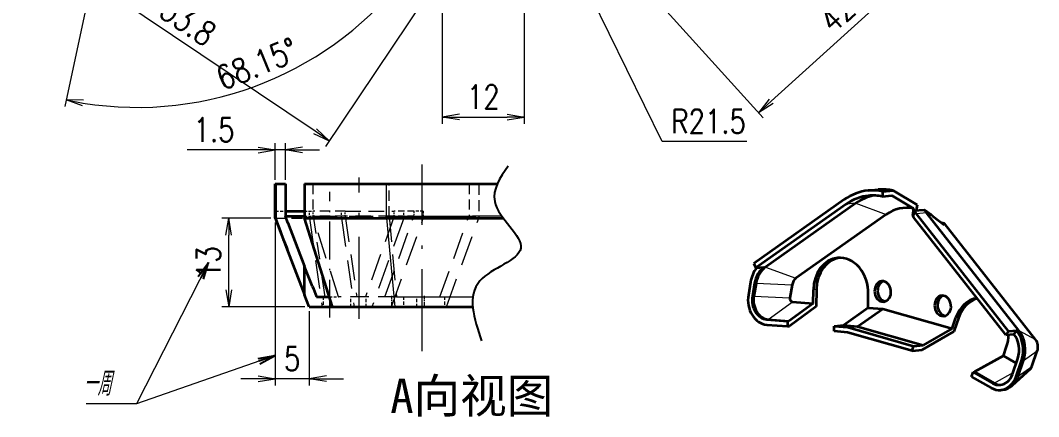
# Model space of a CAD drawing. Header units: millimetres. Extents: x 947 to 8414, y 980 to 1837.
# Drawn here: x 1329.8 to 1478.9, y 1659.2 to 1717.2 of the extents above; entities that cross this region are included whole.
import ezdxf

# ---------------------------------------------------------------- set-up
doc = ezdxf.new("R2010")
doc.units = ezdxf.units.MM
for name, pattern in [('AM_ISO02W050x2', [3.75, 3, -0.75]), ('AM_ISO08W050x2', [9, 6, -0.75, 1.5, -0.75]), ('DASHDOT', [18.5, 12, -3, 0.5, -3]), ('DASHED', [19.05, 12.7, -6.35])]:
    doc.linetypes.add(name, pattern=pattern)
doc.layers.add('DIM', color=3, linetype='Continuous')
for name, color, linetype, lineweight in [('中心线', 2, 'AM_ISO08W050x2', 18), ('粗实线', 7, 'Continuous', 35), ('虚线', 1, 'AM_ISO02W050x2', 18)]:
    doc.layers.add(name, color=color, linetype=linetype, lineweight=lineweight)
doc.styles.add('DIM', font='romans.shx', dxfattribs={"width": 0.8, "bigfont": 'bigfont.shx'})
doc.styles.add('宋体', font='')
doc.styles.get('宋体').set_extended_font_data('SimSun')
doc.dimstyles.new('XR 1-1', dxfattribs={"dimtxt": 3.5, "dimasz": 2.5, "dimexe": 1, "dimexo": 0.625, "dimgap": 1.2, "dimtad": 1, "dimtoh": 1, "dimdsep": 46, "dimtxsty": 'DIM', "dimblk": 'OPEN', "dimcen": 0, "dimclrd": 8, "dimclre": 8, "dimclrt": 2, "dimazin": 2, "dimtfac": 0.5, "dimtmove": 0, "dimatfit": 3, "dimldrblk": 'OPEN', "dimfxl": 0, "dimtolj": 2, "dimlwd": 18, "dimlwe": 18, "dimarcsym": 0})
doc.dimstyles.new('XR 1-1$0', dxfattribs={"dimtxt": 3.5, "dimasz": 2.5, "dimexe": 1, "dimexo": 0.625, "dimgap": 1.2, "dimtad": 1, "dimzin": 9, "dimdsep": 46, "dimtxsty": 'DIM', "dimblk": 'OPEN', "dimcen": 0, "dimclrd": 8, "dimclre": 8, "dimclrt": 2, "dimazin": 2, "dimtfac": 0.5, "dimtmove": 0, "dimatfit": 3, "dimldrblk": 'OPEN', "dimfxl": 0, "dimtolj": 2, "dimlwd": 18, "dimlwe": 18, "dimarcsym": 0})
doc.dimstyles.new('XR 1-1$4', dxfattribs={"dimtxt": 3.5, "dimasz": 2.5, "dimexe": 1, "dimexo": 0.625, "dimgap": 1.2, "dimtad": 1, "dimtoh": 1, "dimdsep": 46, "dimtxsty": 'DIM', "dimblk": 'OPEN', "dimcen": 0, "dimclrd": 8, "dimclre": 8, "dimclrt": 2, "dimazin": 2, "dimtfac": 0.5, "dimtofl": 0, "dimtmove": 0, "dimatfit": 3, "dimldrblk": 'OPEN', "dimfxl": 0, "dimtolj": 2, "dimlwd": 18, "dimlwe": 18, "dimarcsym": 0})

# ---------------------------------------------------------------- blocks, each defined once
blk = doc.blocks.new('_Open')
at = {"color": 0, "linetype": 'ByBlock', "lineweight": -2}
for p, q in [((-1, 0.167), (0, 0)), ((-1, -0.167), (0, 0)), ((0, 0), (-1, 0))]:
    blk.add_line(p, q, dxfattribs=at)
blk = doc.blocks.new('*D554')
at = {"layer": 'DIM', "color": 8, "lineweight": 18, "transparency": 16777216}
for p, q in [((1346.55, 1753.69), (1329.82, 1728.78)), ((1372.96, 1701), (1332.45, 1728.21)), ((1391.23, 1723.72), (1374.48, 1698.78))]:
    blk.add_line(p, q, dxfattribs=at)
at = {"layer": 'DIM', "color": 8, "lineweight": 18, "transparency": 16777216, "xscale": 2.5, "yscale": 2.5, "zscale": 2.5}
for p, rotation in [((1330.38, 1729.61), 146.1086181091993), ((1375.03, 1699.61), 326.1086181091993)]:
    blk.add_blockref('_Open', p, dxfattribs=dict(at, rotation=rotation))
at = {"layer": 'DIM', "color": 2, "transparency": 16777216, "insert": (1354.35, 1717.06), "char_height": 3.5, "attachment_point": 5, "rotation": 326.1086, "style": 'DIM'}
blk.add_mtext('\\A2;53.8', dxfattribs=at)
blk = doc.blocks.new('*D555')
at = {"layer": 'DIM', "color": 8, "lineweight": 18, "transparency": 16777216}
for p, q in [((1391.58, 1723.61), (1391.58, 1702.09)), ((1403.58, 1720.63), (1403.58, 1702.09)), ((1394.08, 1703.09), (1401.08, 1703.09))]:
    blk.add_line(p, q, dxfattribs=at)
at = {"layer": 'DIM', "color": 8, "lineweight": 18, "transparency": 16777216, "xscale": 2.5, "yscale": 2.5, "zscale": 2.5, "rotation": 180}
blk.add_blockref('_Open', (1391.58, 1703.09), dxfattribs=at)
at = {"layer": 'DIM', "color": 8, "lineweight": 18, "transparency": 16777216, "xscale": 2.5, "yscale": 2.5, "zscale": 2.5}
blk.add_blockref('_Open', (1403.58, 1703.09), dxfattribs=at)
at = {"layer": 'DIM', "color": 2, "transparency": 16777216, "insert": (1397.58, 1706.04), "char_height": 3.5, "attachment_point": 5, "style": 'DIM'}
blk.add_mtext('\\A2;12', dxfattribs=at)
blk = doc.blocks.new('*D556')
at = {"layer": 'DIM', "color": 8, "lineweight": 18, "transparency": 16777216}
for p, q in [((1448.85, 1754.84), (1470, 1731.47)), ((1439.7, 1705.4), (1467.48, 1730.53)), ((1417.39, 1726.33), (1438.52, 1702.98))]:
    blk.add_line(p, q, dxfattribs=at)
at = {"layer": 'DIM', "color": 8, "lineweight": 18, "transparency": 16777216, "xscale": 2.5, "yscale": 2.5, "zscale": 2.5}
for p, rotation in [((1469.33, 1732.21), 42.14517092177753), ((1437.85, 1703.72), 222.1451709217775)]:
    blk.add_blockref('_Open', p, dxfattribs=dict(at, rotation=rotation))
at = {"layer": 'DIM', "color": 2, "transparency": 16777216, "insert": (1451.61, 1720.15), "char_height": 3.5, "attachment_point": 5, "rotation": 42.1452, "style": 'DIM'}
blk.add_mtext('\\A2;42.46', dxfattribs=at)
blk = doc.blocks.new('*D565')
at = {"layer": 'DIM', "color": 8, "lineweight": 18, "transparency": 16777216}
for p, q in [((1423.76, 1699.51), (1413.12, 1721.19)), ((1436.16, 1699.51), (1423.76, 1699.51))]:
    blk.add_line(p, q, dxfattribs=at)
at = {"layer": 'DIM', "color": 8, "lineweight": 18, "transparency": 16777216, "xscale": 2.5, "yscale": 2.5, "zscale": 2.5, "rotation": 116.1470020276236}
blk.add_blockref('_Open', (1412.01, 1723.43), dxfattribs=at)
at = {"layer": 'DIM', "color": 2, "transparency": 16777216, "insert": (1430.56, 1702.46), "char_height": 3.5, "attachment_point": 5, "style": 'DIM'}
blk.add_mtext('\\A2;R21.5', dxfattribs=at)
blk = doc.blocks.new('*D575')
at = {"layer": 'DIM', "color": 8, "lineweight": 18, "transparency": 16777216}
blk.add_line((1346.77, 1753.6), (1336.32, 1704.61), dxfattribs=at)
blk.add_arc((1346.9, 1754.21), 49.71, 260.8375, 323.227, dxfattribs=at)
at = {"layer": 'DIM', "color": 8, "lineweight": 18, "transparency": 16777216, "xscale": 2.5, "yscale": 2.5, "zscale": 2.5}
for p, rotation in [((1388.17, 1726.49), 54.66781244018051), ((1336.53, 1705.59), 169.3966755201062)]:
    blk.add_blockref('_Open', p, dxfattribs=dict(at, rotation=rotation))
at = {"layer": 'DIM', "color": 2, "transparency": 16777216, "insert": (1364.45, 1710.86), "char_height": 3.5, "attachment_point": 5, "rotation": 22.0322, "style": 'DIM'}
blk.add_mtext('\\A2;68.15\\M+1818B', dxfattribs=at)
blk = doc.blocks.new('*D579')
at = {"layer": 'DIM', "color": 8, "lineweight": 18, "transparency": 16777216}
for p, q in [((1366.5, 1688.29), (1359.32, 1688.29)), ((1360.32, 1677.79), (1360.32, 1685.79)), ((1371.48, 1675.29), (1359.32, 1675.29))]:
    blk.add_line(p, q, dxfattribs=at)
at = {"layer": 'DIM', "color": 8, "lineweight": 18, "transparency": 16777216, "xscale": 2.5, "yscale": 2.5, "zscale": 2.5}
for p, rotation in [((1360.32, 1688.29), 90), ((1360.32, 1675.29), 270)]:
    blk.add_blockref('_Open', p, dxfattribs=dict(at, rotation=rotation))
at = {"layer": 'DIM', "color": 2, "transparency": 16777216, "insert": (1357.37, 1681.79), "char_height": 3.5, "attachment_point": 5, "rotation": 90, "style": 'DIM'}
blk.add_mtext('\\A2;13', dxfattribs=at)
blk = doc.blocks.new('*D580')
at = {"layer": 'DIM', "color": 8, "lineweight": 18, "transparency": 16777216}
for p, q in [((1367.11, 1687.66), (1367.11, 1663.77)), ((1372.11, 1674.66), (1372.11, 1663.77)), ((1364.61, 1664.77), (1362.11, 1664.77)), ((1372.11, 1664.77), (1367.11, 1664.77)), ((1374.61, 1664.77), (1377.11, 1664.77))]:
    blk.add_line(p, q, dxfattribs=at)
at = {"layer": 'DIM', "color": 8, "lineweight": 18, "transparency": 16777216, "xscale": 2.5, "yscale": 2.5, "zscale": 2.5}
blk.add_blockref('_Open', (1367.11, 1664.77), dxfattribs=at)
at = {"layer": 'DIM', "color": 8, "lineweight": 18, "transparency": 16777216, "xscale": 2.5, "yscale": 2.5, "zscale": 2.5, "rotation": 180}
blk.add_blockref('_Open', (1372.11, 1664.77), dxfattribs=at)
at = {"layer": 'DIM', "color": 2, "transparency": 16777216, "insert": (1369.61, 1667.72), "char_height": 3.5, "attachment_point": 5, "style": 'DIM'}
blk.add_mtext('\\A2;5', dxfattribs=at)
blk = doc.blocks.new('*D581')
at = {"layer": 'DIM', "color": 8, "lineweight": 18, "transparency": 16777216}
for p, q in [((1367.11, 1693.91), (1367.11, 1699.28)), ((1368.61, 1693.91), (1368.61, 1699.28)), ((1364.61, 1698.28), (1354.24, 1698.28)), ((1368.61, 1698.28), (1367.11, 1698.28)), ((1371.11, 1698.28), (1373.61, 1698.28))]:
    blk.add_line(p, q, dxfattribs=at)
at = {"layer": 'DIM', "color": 8, "lineweight": 18, "transparency": 16777216, "xscale": 2.5, "yscale": 2.5, "zscale": 2.5}
blk.add_blockref('_Open', (1367.11, 1698.28), dxfattribs=at)
at = {"layer": 'DIM', "color": 8, "lineweight": 18, "transparency": 16777216, "xscale": 2.5, "yscale": 2.5, "zscale": 2.5, "rotation": 180}
blk.add_blockref('_Open', (1368.61, 1698.28), dxfattribs=at)
at = {"layer": 'DIM', "color": 2, "transparency": 16777216, "insert": (1358.17, 1701.23), "char_height": 3.5, "attachment_point": 5, "style": 'DIM'}
blk.add_mtext('\\A2;1.5', dxfattribs=at)

msp = doc.modelspace()

# ---------------------------------------------------------------- linework, layer by layer
at = {"color": 7, "lineweight": 13, "ltscale": 0.125}
msp.add_line((1383.419, 1688.285), (1383.419, 1693.285), dxfattribs=at)
at = {"color": 7, "lineweight": 13, "ltscale": 0.070462}
msp.add_line((1452.112, 1690.476), (1450.709, 1690.346), dxfattribs=at)
at = {"color": 7, "lineweight": 13, "ltscale": 0.237313}
for p, q in [((1452.112, 1690.476), (1456.562, 1688.824)), ((1438.883, 1681.131), (1443.332, 1679.479))]:
    msp.add_line(p, q, dxfattribs=at)
at = {"color": 7, "lineweight": 13, "ltscale": 0.074618}
msp.add_line((1462.459, 1689.079), (1460.973, 1688.941), dxfattribs=at)
at = {"color": 7, "lineweight": 13, "ltscale": 0.052455}
msp.add_line((1462.459, 1689.079), (1463.378, 1688.574), dxfattribs=at)
at = {"color": 7, "lineweight": 13, "ltscale": 0.326398}
msp.add_line((1383.419, 1688.285), (1384.625, 1675.285), dxfattribs=at)
at = {"color": 7, "lineweight": 13, "ltscale": 0.097516}
msp.add_line((1373.821, 1680.646), (1374.374, 1676.785), dxfattribs=at)
at = {"color": 7, "lineweight": 13, "ltscale": 0.010767}
for p, q in [((1438.883, 1681.131), (1438.668, 1681.111)), ((1437.502, 1678.774), (1437.288, 1678.754)), ((1437.178, 1676.873), (1436.964, 1676.853)), ((1439.294, 1673.46), (1439.08, 1673.44)), ((1472.339, 1664.145), (1472.124, 1664.126))]:
    msp.add_line(p, q, dxfattribs=at)
at = {"color": 7, "lineweight": 13, "ltscale": 0.264416}
for p, q in [((1437.502, 1678.774), (1442.785, 1678.546)), ((1437.178, 1676.873), (1442.462, 1676.644))]:
    msp.add_line(p, q, dxfattribs=at)
at = {"color": 7, "lineweight": 13, "ltscale": 0.022386}
for p, q in [((1446.337, 1677.847), (1445.891, 1677.806)), ((1467.191, 1673.772), (1466.745, 1673.73))]:
    msp.add_line(p, q, dxfattribs=at)
at = {"color": 7, "lineweight": 13, "ltscale": 0.219094}
msp.add_line((1439.294, 1673.46), (1442.835, 1676.042), dxfattribs=at)
at = {"color": 7, "lineweight": 13, "ltscale": 0.014924}
for p, q in [((1475.954, 1671.861), (1475.656, 1671.834)), ((1476.659, 1667.44), (1476.362, 1667.413)), ((1475.871, 1665.155), (1475.574, 1665.128))]:
    msp.add_line(p, q, dxfattribs=at)
at = {"color": 7, "lineweight": 13, "ltscale": 0.13977}
msp.add_line((1475.954, 1671.861), (1478.404, 1670.517), dxfattribs=at)
at = {"color": 7, "lineweight": 13, "ltscale": 0.123021}
for p, q in [((1476.659, 1667.44), (1478.669, 1668.859)), ((1475.871, 1665.155), (1477.882, 1666.574))]:
    msp.add_line(p, q, dxfattribs=at)
at = {"color": 7, "lineweight": 13, "ltscale": 0.159043}
msp.add_line((1472.339, 1664.145), (1475.109, 1665.709), dxfattribs=at)
at = {"layer": 'DIM'}
msp.add_spline([(1401.193, 1695.918), (1399.251, 1690.726), (1403.061, 1683.87), (1397.086, 1679.107), (1397.32, 1670.313)], degree=3, dxfattribs=at)
at = {"layer": '中心线', "linetype": 'DASHDOT', "lineweight": 13}
for p, q in [((1388.607, 1668.797), (1388.607, 1696.131)), ((1379.427, 1673.563), (1379.427, 1694.218))]:
    msp.add_line(p, q, dxfattribs=at)
at = {"layer": '中心线', "linetype": 'DASHDOT', "lineweight": 13, "ltscale": 0.459752}
msp.add_line((1375.107, 1673.752), (1375.107, 1692.142), dxfattribs=at)
at = {"layer": '中心线', "linetype": 'DASHDOT', "lineweight": 13, "ltscale": 0.045007}
msp.add_line((1384.143, 1676.935), (1384.143, 1675.135), dxfattribs=at)
at = {"layer": '中心线', "linetype": 'DASHDOT', "lineweight": 13, "ltscale": 0.045003}
msp.add_line((1388.9, 1676.935), (1388.9, 1675.135), dxfattribs=at)
at = {"layer": '粗实线', "lineweight": 35, "ltscale": 0.000910605}
for p, q in [((1367.107, 1693.285), (1367.144, 1693.285)), ((1367.107, 1688.285), (1367.143, 1688.285))]:
    msp.add_line(p, q, dxfattribs=at)
at = {"layer": '粗实线', "lineweight": 35, "ltscale": 0.125}
for p, q in [((1367.107, 1688.285), (1367.107, 1693.285)), ((1367.144, 1693.285), (1367.143, 1688.285)), ((1371.389, 1693.285), (1371.389, 1688.285))]:
    msp.add_line(p, q, dxfattribs=at)
at = {"layer": '粗实线', "lineweight": 35, "ltscale": 0.03663}
msp.add_line((1367.144, 1693.285), (1368.609, 1693.285), dxfattribs=at)
at = {"layer": '粗实线', "lineweight": 35, "ltscale": 0.118037}
msp.add_line((1368.609, 1693.285), (1368.609, 1688.564), dxfattribs=at)
at = {"layer": '粗实线', "lineweight": 35, "ltscale": 0.300759}
for p, q in [((1371.389, 1693.285), (1383.419, 1693.285)), ((1371.389, 1688.285), (1383.419, 1688.285))]:
    msp.add_line(p, q, dxfattribs=at)
at = {"layer": '粗实线', "lineweight": 35}
for p, q in [((1383.419, 1693.285), (1399.627, 1693.285)), ((1450.395, 1691.001), (1437.165, 1681.655)), ((1450.709, 1690.346), (1437.479, 1681)), ((1452.112, 1690.476), (1438.883, 1681.131)), ((1456.562, 1688.824), (1443.332, 1679.479)), ((1474.468, 1671.723), (1460.973, 1688.941)), ((1475.954, 1671.861), (1462.459, 1689.079)), ((1383.419, 1688.285), (1400.514, 1688.285)), ((1474.044, 1671.212), (1460.549, 1688.43)), ((1478.404, 1670.517), (1465.098, 1687.493)), ((1384.625, 1675.285), (1396.046, 1675.285)), ((1456.043, 1675.015), (1466.188, 1672.111)), ((1450.948, 1672.315), (1460.564, 1669.562)), ((1452.351, 1672.445), (1461.968, 1669.692))]:
    msp.add_line(p, q, dxfattribs=at)
at = {"layer": '粗实线', "lineweight": 35, "ltscale": 0.074618}
for p, q in [((1453.905, 1692.322), (1455.391, 1692.46)), ((1456.079, 1692.182), (1457.565, 1692.32)), ((1460.604, 1689.385), (1462.09, 1689.523)), ((1460.326, 1668.869), (1461.812, 1669.007))]:
    msp.add_line(p, q, dxfattribs=at)
at = {"layer": '粗实线', "lineweight": 35, "ltscale": 0.036963}
msp.add_line((1456.079, 1692.182), (1455.97, 1691.451), dxfattribs=at)
at = {"layer": '粗实线', "lineweight": 35, "ltscale": 0.203507}
msp.add_line((1461.064, 1690.241), (1457.565, 1692.32), dxfattribs=at)
at = {"layer": '粗实线', "lineweight": 35, "ltscale": 0.070462}
for p, q in [((1455.97, 1691.451), (1457.373, 1691.581)), ((1448.953, 1672.47), (1450.356, 1672.6)), ((1452.351, 1672.445), (1450.948, 1672.315)), ((1460.564, 1669.562), (1461.968, 1669.692))]:
    msp.add_line(p, q, dxfattribs=at)
at = {"layer": '粗实线', "lineweight": 35, "ltscale": 0.184393}
msp.add_line((1460.543, 1689.697), (1457.373, 1691.581), dxfattribs=at)
at = {"layer": '粗实线', "lineweight": 35, "ltscale": 0.041699}
msp.add_line((1461.064, 1690.241), (1460.941, 1689.416), dxfattribs=at)
at = {"layer": '粗实线', "lineweight": 35, "ltscale": 0.069482}
msp.add_line((1368.609, 1689.285), (1371.389, 1689.285), dxfattribs=at)
at = {"layer": '粗实线', "lineweight": 35, "ltscale": 0.053301}
msp.add_line((1460.543, 1689.697), (1460.386, 1688.643), dxfattribs=at)
at = {"layer": '粗实线', "lineweight": 35, "ltscale": 0.005482}
msp.add_line((1460.495, 1688.653), (1460.386, 1688.643), dxfattribs=at)
at = {"layer": '粗实线', "lineweight": 35, "ltscale": 0.005365}
msp.add_line((1460.489, 1688.614), (1460.386, 1688.643), dxfattribs=at)
at = {"layer": '粗实线', "lineweight": 35, "ltscale": 0.043611}
msp.add_line((1460.604, 1689.385), (1460.475, 1688.522), dxfattribs=at)
at = {"layer": '粗实线', "lineweight": 35, "ltscale": 0.130681}
msp.add_line((1367.107, 1688.285), (1368.983, 1683.406), dxfattribs=at)
at = {"layer": '粗实线', "lineweight": 35, "ltscale": 0.026204}
msp.add_line((1368.984, 1687.585), (1368.609, 1688.564), dxfattribs=at)
at = {"layer": '粗实线', "lineweight": 35, "ltscale": 0.069479}
msp.add_line((1368.61, 1688.563), (1371.389, 1688.563), dxfattribs=at)
at = {"layer": '粗实线', "lineweight": 35, "ltscale": 0.170138}
for p, q in [((1368.984, 1687.585), (1371.426, 1681.233)), ((1368.983, 1683.406), (1371.426, 1677.054))]:
    msp.add_line(p, q, dxfattribs=at)
at = {"layer": '粗实线', "lineweight": 35, "ltscale": 0.341086}
msp.add_line((1375.529, 1675.285), (1371.389, 1688.285), dxfattribs=at)
at = {"layer": '粗实线', "lineweight": 35, "ltscale": 0.104802}
msp.add_line((1463.378, 1688.574), (1465.051, 1687.311), dxfattribs=at)
at = {"layer": '粗实线', "lineweight": 35, "ltscale": 0.023775}
msp.add_line((1465.098, 1687.493), (1464.64, 1687.621), dxfattribs=at)
at = {"layer": '粗实线', "lineweight": 35, "ltscale": 0.00942}
msp.add_line((1465.098, 1687.493), (1465.051, 1687.311), dxfattribs=at)
at = {"layer": '粗实线', "lineweight": 35, "ltscale": 0.078638}
msp.add_line((1372.556, 1678.297), (1371.426, 1681.233), dxfattribs=at)
at = {"layer": '粗实线', "lineweight": 35, "ltscale": 0.104463}
msp.add_line((1371.426, 1677.054), (1371.426, 1681.233), dxfattribs=at)
at = {"layer": '粗实线', "lineweight": 35, "ltscale": 0.036306}
msp.add_line((1437.165, 1681.655), (1437.479, 1681), dxfattribs=at)
at = {"layer": '粗实线', "lineweight": 35, "ltscale": 0.059695}
for p, q in [((1437.479, 1681), (1438.668, 1681.111)), ((1474.044, 1671.212), (1475.233, 1671.323)), ((1474.468, 1671.723), (1475.656, 1671.834))]:
    msp.add_line(p, q, dxfattribs=at)
at = {"layer": '粗实线', "lineweight": 35, "ltscale": 0.096445}
for p, q in [((1436.697, 1678.938), (1436.373, 1677.036)), ((1437.288, 1678.754), (1436.964, 1676.853)), ((1437.502, 1678.774), (1437.178, 1676.873)), ((1442.785, 1678.546), (1442.462, 1676.644))]:
    msp.add_line(p, q, dxfattribs=at)
at = {"layer": '粗实线', "lineweight": 35, "ltscale": 0.047391}
msp.add_line((1372.107, 1675.285), (1371.426, 1677.054), dxfattribs=at)
at = {"layer": '粗实线', "lineweight": 35, "ltscale": 0.047202}
msp.add_line((1373.163, 1676.785), (1375.051, 1676.785), dxfattribs=at)
at = {"layer": '粗实线', "lineweight": 35, "ltscale": 0.099938}
for p, q in [((1445.856, 1675.807), (1445.891, 1677.806)), ((1453.896, 1675.182), (1453.931, 1677.181))]:
    msp.add_line(p, q, dxfattribs=at)
at = {"layer": '粗实线', "lineweight": 35, "ltscale": 0.125608}
msp.add_line((1446.337, 1677.847), (1446.293, 1675.335), dxfattribs=at)
at = {"layer": '粗实线', "lineweight": 35, "ltscale": 0.085549}
msp.add_line((1372.107, 1675.285), (1375.529, 1675.285), dxfattribs=at)
at = {"layer": '粗实线', "lineweight": 35, "ltscale": 0.227413}
msp.add_line((1375.529, 1675.285), (1384.625, 1675.285), dxfattribs=at)
at = {"layer": '粗实线', "lineweight": 35, "ltscale": 0.219093}
for p, q in [((1445.856, 1675.807), (1442.316, 1673.225)), ((1453.896, 1675.182), (1450.356, 1672.6))]:
    msp.add_line(p, q, dxfattribs=at)
at = {"layer": '粗实线', "lineweight": 35, "ltscale": 0.241814}
msp.add_line((1446.293, 1675.335), (1442.386, 1672.485), dxfattribs=at)
at = {"layer": '粗实线', "lineweight": 35, "ltscale": 0.151529}
for p, q in [((1442.835, 1676.042), (1445.856, 1675.807)), ((1439.067, 1672.693), (1442.088, 1672.458)), ((1439.08, 1673.44), (1442.101, 1673.205)), ((1439.294, 1673.46), (1442.316, 1673.225))]:
    msp.add_line(p, q, dxfattribs=at)
at = {"layer": '粗实线', "lineweight": 35, "ltscale": 0.224914}
msp.add_line((1452.351, 1672.445), (1456.043, 1675.015), dxfattribs=at)
at = {"layer": '粗实线', "lineweight": 35, "ltscale": 0.107667}
msp.add_line((1453.896, 1675.182), (1456.043, 1675.015), dxfattribs=at)
at = {"layer": '粗实线', "lineweight": 35, "ltscale": 0.085611}
msp.add_line((1466.188, 1672.111), (1466.745, 1673.73), dxfattribs=at)
at = {"layer": '粗实线', "lineweight": 35, "ltscale": 0.110789}
msp.add_line((1467.191, 1673.772), (1466.47, 1671.676), dxfattribs=at)
at = {"layer": '粗实线', "lineweight": 35, "ltscale": 0.037375}
for p, q in [((1442.101, 1673.205), (1442.088, 1672.458)), ((1448.939, 1671.722), (1448.953, 1672.47))]:
    msp.add_line(p, q, dxfattribs=at)
at = {"layer": '粗实线', "lineweight": 35, "ltscale": 0.014924}
for p, q in [((1442.088, 1672.458), (1442.386, 1672.485)), ((1473.6, 1663.155), (1473.303, 1663.127))]:
    msp.add_line(p, q, dxfattribs=at)
at = {"layer": '粗实线', "lineweight": 35, "ltscale": 0.010767}
for p, q in [((1442.101, 1673.205), (1442.316, 1673.225)), ((1469.277, 1665.751), (1469.491, 1665.771))]:
    msp.add_line(p, q, dxfattribs=at)
at = {"layer": '粗实线', "lineweight": 35, "ltscale": 0.100078}
for p, q in [((1448.953, 1672.47), (1450.948, 1672.315)), ((1450.356, 1672.6), (1452.351, 1672.445))]:
    msp.add_line(p, q, dxfattribs=at)
at = {"layer": '粗实线', "lineweight": 35, "ltscale": 0.097565}
msp.add_line((1450.885, 1671.571), (1448.939, 1671.722), dxfattribs=at)
at = {"layer": '粗实线', "lineweight": 35, "ltscale": 0.491013}
msp.add_line((1460.326, 1668.869), (1450.885, 1671.571), dxfattribs=at)
at = {"layer": '粗实线', "lineweight": 35, "ltscale": 0.268459}
msp.add_line((1466.47, 1671.676), (1461.812, 1669.007), dxfattribs=at)
at = {"layer": '粗实线', "lineweight": 35, "ltscale": 0.243234}
msp.add_line((1466.188, 1672.111), (1461.968, 1669.692), dxfattribs=at)
at = {"layer": '粗实线', "lineweight": 35, "ltscale": 0.03319}
for p, q in [((1474.468, 1671.723), (1474.044, 1671.212)), ((1475.656, 1671.834), (1475.233, 1671.323))]:
    msp.add_line(p, q, dxfattribs=at)
at = {"layer": '粗实线', "lineweight": 35, "ltscale": 0.03666}
msp.add_line((1460.326, 1668.869), (1460.564, 1669.562), dxfattribs=at)
at = {"layer": '粗实线', "lineweight": 35, "ltscale": 0.0715}
msp.add_line((1473.696, 1668.144), (1474.161, 1669.496), dxfattribs=at)
at = {"layer": '粗实线', "lineweight": 35, "ltscale": 0.241419}
msp.add_line((1473.696, 1668.144), (1469.491, 1665.771), dxfattribs=at)
at = {"layer": '粗实线', "lineweight": 35, "ltscale": 0.108338}
msp.add_line((1473.696, 1668.144), (1475.578, 1667.07), dxfattribs=at)
at = {"layer": '粗实线', "lineweight": 35, "ltscale": 0.120826}
for p, q in [((1477.882, 1666.574), (1478.669, 1668.859)), ((1475.018, 1665.446), (1475.806, 1667.731)), ((1475.574, 1665.128), (1476.362, 1667.413)), ((1475.871, 1665.155), (1476.659, 1667.44))]:
    msp.add_line(p, q, dxfattribs=at)
at = {"layer": '粗实线', "lineweight": 35, "ltscale": 0.035859}
msp.add_line((1469.044, 1665.073), (1469.277, 1665.751), dxfattribs=at)
at = {"layer": '粗实线', "lineweight": 35, "ltscale": 0.163936}
for p, q in [((1469.044, 1665.073), (1471.891, 1663.447)), ((1469.277, 1665.751), (1472.124, 1664.126)), ((1469.491, 1665.771), (1472.339, 1664.145))]:
    msp.add_line(p, q, dxfattribs=at)
at = {"layer": '粗实线', "lineweight": 35, "ltscale": 0.177934}
msp.add_line((1477.632, 1666.184), (1474.999, 1663.791), dxfattribs=at)
at = {"layer": '粗实线', "lineweight": 35}
for centre, radius, start, end in [((1420.482, 1631.677), 71.256, 52.98587, 54.27219), ((1766.435, 1836.063), 425.76, 200.30951, 201.01121), ((1421.173, 1696.941), 52.07, 200.98126, 202.77424)]:
    msp.add_arc(centre, radius, start, end, dxfattribs=at)
for centre, major_axis, ratio, start_param, end_param in [((1454.898, 1681.618), (0.994, -10.704), 0.8022806, 3.141604, 3.5743678), ((1454.898, 1681.618), (0.994, -10.704), 0.8022806, 2.8893539, 3.141604), ((1454.898, 1681.618), (0.924, -9.957), 0.8022806, 2.8927312, 3.1416089), ((1456.384, 1681.756), (0.994, -10.704), 0.8022806, 2.8893539, 3.141604), ((1454.898, 1681.618), (0.924, -9.957), 0.8022806, 3.1416089, 3.5743678), ((1456.301, 1681.748), (0.924, -9.957), 0.8022806, 3.2295329, 3.5743678), ((1459.803, 1682.068), (0.717, -7.707), 0.802004, 2.9068291, 3.5740581), ((1454.898, 1681.618), (0.994, -10.704), 0.8022806, 2.2472796, 2.305497), ((1456.384, 1681.756), (0.994, -10.704), 0.8022806, 2.2472796, 2.305497), ((1454.898, 1681.618), (0.924, -9.957), 0.8022806, 2.2472796, 2.260022), ((1449.911, 1677.493), (0.462, -4.979), 0.8022806, 3.141592, 4.5753987), ((1450.357, 1677.535), (0.462, -4.979), 0.8022806, 3.197435, 4.5753987), ((1449.911, 1677.493), (0.462, -4.979), 0.8022806, 1.433806, 3.141592), ((1440.239, 1677.838), (0.416, -4.481), 0.8022806, 3.8544377, 4.3907083), ((1440.239, 1677.838), (0.347, -3.734), 0.8022806, 3.5743678, 4.3907084), ((1440.454, 1677.858), (0.347, -3.734), 0.8022806, 3.5743678, 4.3907084), ((1443.951, 1678.186), (0.131, -1.476), 0.802116, 3.5777829, 4.39547), ((1456.047, 1677.555), (0.139, -1.494), 0.8022806, 3.1415356, 4.5958386), ((1456.493, 1677.596), (0.139, -1.494), 0.8022806, 3.328698, 4.5958386), ((1456.047, 1677.555), (0.139, -1.494), 0.8022806, 6.2831283, 9.4247209), ((1439.128, 1676.181), (0.323, -3.485), 0.8022806, 4.3907083, 6.146195), ((1439.128, 1676.181), (0.254, -2.738), 0.8022806, 4.3907083, 6.146195), ((1439.343, 1676.201), (0.254, -2.738), 0.8022806, 4.3907083, 6.146191), ((1456.047, 1677.555), (0.139, -1.494), 0.8022806, 4.5958386, 6.2831283), ((1456.493, 1677.596), (0.139, -1.494), 0.8022806, 4.5958386, 6.0960797), ((1464.831, 1675.451), (0.139, -1.494), 0.8022806, 3.1415356, 4.5958386), ((1465.277, 1675.492), (0.139, -1.494), 0.8022806, 3.328698, 6.0960797), ((1464.831, 1675.451), (0.139, -1.494), 0.8022806, 6.2831283, 9.4247209), ((1442.843, 1676.525), (-0.045, 0.483), 0.8022806, 1.2491157, 3.0045983), ((1464.831, 1675.451), (0.139, -1.494), 0.8022806, 4.5958386, 6.2831283), ((1470.453, 1671.613), (0.462, -4.979), 0.8022806, 3.1792393, 4.2001529), ((1470.899, 1671.655), (0.462, -4.979), 0.8022806, 3.2837999, 4.2001529), ((1470.453, 1671.613), (0.462, -4.979), 0.8022806, 1.0585602, 1.4240477), ((1473.396, 1669.109), (0.3, -3.236), 0.8022806, 1.0577898, 2.2472796), ((1473.396, 1669.109), (0.37, -3.983), 0.8022806, 1.0577898, 2.2472796), ((1473.693, 1669.137), (0.37, -3.983), 0.8022806, 1.0577898, 2.2472796), ((1477.557, 1669.495), (0.139, -1.494), 0.8022806, 1.0577878, 2.2472796), ((1477.14, 1666.998), (0.092, -0.996), 0.8022806, 0.543284, 1.0577898), ((1472.979, 1666.612), (0.254, -2.738), 0.8022806, 6.2831193, 7.3409751), ((1472.979, 1666.612), (0.323, -3.485), 0.8022806, 6.2831193, 7.3409751), ((1473.277, 1666.64), (0.323, -3.485), 0.8022806, 0.5432832, 1.0577898), ((1472.979, 1666.612), (0.323, -3.485), 0.8022806, 5.7709492, 6.2831193), ((1472.979, 1666.612), (0.254, -2.738), 0.8022806, 5.7709492, 6.2831193), ((1473.194, 1666.632), (-0.254, 2.738), 0.8022806, 2.6293592, 3.0928331), ((1473.277, 1666.64), (0.323, -3.485), 0.8022806, 6.2831193, 6.8264685)]:
    msp.add_ellipse(centre, major_axis=major_axis, ratio=ratio, start_param=start_param, end_param=end_param, dxfattribs=at)
at = {"layer": '虚线', "linetype": 'DASHED', "lineweight": 13, "ltscale": 0.118037}
for p, q in [((1368.607, 1688.564), (1368.607, 1693.285)), ((1372.631, 1693.285), (1372.631, 1688.564)), ((1383.781, 1688.564), (1383.781, 1693.285)), ((1395.492, 1693.285), (1395.492, 1688.563))]:
    msp.add_line(p, q, dxfattribs=at)
at = {"layer": '虚线', "linetype": 'DASHED', "lineweight": 13, "ltscale": 0.125}
msp.add_line((1396.915, 1693.285), (1396.915, 1688.285), dxfattribs=at)
at = {"layer": '虚线', "linetype": 'DASHED', "lineweight": 13, "ltscale": 0.0375}
for p, q in [((1367.107, 1689.285), (1368.607, 1689.285)), ((1374.143, 1676.785), (1374.143, 1675.285)), ((1378.173, 1675.285), (1378.173, 1676.785)), ((1380.414, 1675.285), (1380.414, 1676.785)), ((1385.9, 1676.785), (1385.9, 1675.285)), ((1387.871, 1675.285), (1387.871, 1676.785)), ((1391.9, 1676.785), (1391.9, 1675.285))]:
    msp.add_line(p, q, dxfattribs=at)
at = {"layer": '虚线', "linetype": 'DASHED', "lineweight": 13, "ltscale": 5.81778e-05}
msp.add_line((1368.607, 1689.285), (1368.609, 1689.285), dxfattribs=at)
at = {"layer": '虚线', "linetype": 'DASHED', "lineweight": 13, "ltscale": 0.032488}
for p, q in [((1371.389, 1689.285), (1372.688, 1689.285)), ((1371.389, 1688.563), (1372.688, 1688.563))]:
    msp.add_line(p, q, dxfattribs=at)
at = {"layer": '虚线', "linetype": 'DASHED', "lineweight": 13, "ltscale": 0.025}
for p, q in [((1372.13, 1688.285), (1372.13, 1689.285)), ((1376.822, 1688.285), (1376.822, 1689.285)), ((1385.922, 1688.284), (1385.922, 1689.284)), ((1388.785, 1689.284), (1388.785, 1688.284))]:
    msp.add_line(p, q, dxfattribs=at)
at = {"layer": '虚线', "linetype": 'DASHED', "lineweight": 13, "ltscale": 0.018037}
for p, q in [((1372.688, 1688.563), (1372.688, 1689.285)), ((1377.38, 1688.563), (1377.38, 1689.285)), ((1384.53, 1688.563), (1384.53, 1689.284)), ((1387.393, 1689.284), (1387.393, 1688.563))]:
    msp.add_line(p, q, dxfattribs=at)
at = {"layer": '虚线', "linetype": 'DASHED', "lineweight": 13, "ltscale": 0.117295}
for p, q in [((1377.38, 1689.285), (1372.688, 1689.285)), ((1376.822, 1688.285), (1372.13, 1688.285)), ((1377.38, 1688.563), (1372.688, 1688.563))]:
    msp.add_line(p, q, dxfattribs=at)
at = {"layer": '虚线', "linetype": 'DASHED', "lineweight": 13, "ltscale": 0.178754}
msp.add_line((1377.38, 1689.285), (1384.53, 1689.284), dxfattribs=at)
at = {"layer": '虚线', "linetype": 'DASHED', "lineweight": 13, "ltscale": 0.071576}
for p, q in [((1387.393, 1689.284), (1384.53, 1689.284)), ((1387.393, 1688.563), (1384.53, 1688.563)), ((1388.785, 1688.284), (1385.922, 1688.284))]:
    msp.add_line(p, q, dxfattribs=at)
at = {"layer": '虚线', "linetype": 'DASHED', "lineweight": 13, "ltscale": 0.034796}
msp.add_line((1388.785, 1689.284), (1387.393, 1689.284), dxfattribs=at)
at = {"layer": '虚线', "linetype": 'DASHED', "lineweight": 13, "ltscale": 0.125573}
msp.add_line((1367.107, 1688.285), (1372.13, 1688.285), dxfattribs=at)
at = {"layer": '虚线', "linetype": 'DASHED', "lineweight": 13, "ltscale": 0.026218}
msp.add_line((1368.607, 1688.564), (1368.984, 1687.585), dxfattribs=at)
at = {"layer": '虚线', "linetype": 'DASHED', "lineweight": 13, "ltscale": 4.05915e-05}
msp.add_line((1368.607, 1688.564), (1368.609, 1688.564), dxfattribs=at)
at = {"layer": '虚线', "linetype": 'DASHED', "lineweight": 13, "ltscale": 6.18998e-05}
msp.add_line((1368.607, 1688.563), (1368.61, 1688.563), dxfattribs=at)
at = {"layer": '虚线', "linetype": 'DASHED', "lineweight": 13, "ltscale": 0.328311}
for p, q in [((1372.13, 1688.285), (1373.99, 1675.285)), ((1376.822, 1688.285), (1378.682, 1675.285))]:
    msp.add_line(p, q, dxfattribs=at)
at = {"layer": '虚线', "linetype": 'DASHED', "lineweight": 13, "ltscale": 0.278763}
msp.add_line((1372.631, 1688.564), (1383.781, 1688.564), dxfattribs=at)
at = {"layer": '虚线', "linetype": 'DASHED', "lineweight": 13, "ltscale": 0.309043}
msp.add_line((1376.382, 1676.785), (1372.631, 1688.564), dxfattribs=at)
at = {"layer": '虚线', "linetype": 'DASHED', "lineweight": 13, "ltscale": 0.199947}
msp.add_line((1372.688, 1688.563), (1373.821, 1680.646), dxfattribs=at)
at = {"layer": '虚线', "linetype": 'DASHED', "lineweight": 13, "ltscale": 0.227504}
msp.add_line((1376.822, 1688.285), (1385.922, 1688.284), dxfattribs=at)
at = {"layer": '虚线', "linetype": 'DASHED', "lineweight": 13, "ltscale": 0.297463}
msp.add_line((1377.38, 1688.563), (1379.066, 1676.785), dxfattribs=at)
at = {"layer": '虚线', "linetype": 'DASHED', "lineweight": 13, "ltscale": 0.178753}
msp.add_line((1384.53, 1688.563), (1377.38, 1688.563), dxfattribs=at)
at = {"layer": '虚线', "linetype": 'DASHED', "lineweight": 13, "ltscale": 0.312653}
for p, q in [((1384.53, 1688.563), (1380.326, 1676.785)), ((1383.189, 1676.785), (1387.393, 1688.563))]:
    msp.add_line(p, q, dxfattribs=at)
at = {"layer": '虚线', "linetype": 'DASHED', "lineweight": 13, "ltscale": 0.345076}
for p, q in [((1385.922, 1688.284), (1381.282, 1675.285)), ((1384.145, 1675.285), (1388.785, 1688.284))]:
    msp.add_line(p, q, dxfattribs=at)
at = {"layer": '虚线', "linetype": 'DASHED', "lineweight": 13, "ltscale": 0.29573}
msp.add_line((1383.781, 1688.564), (1384.874, 1676.785), dxfattribs=at)
at = {"layer": '虚线', "linetype": 'DASHED', "lineweight": 13}
for p, q in [((1383.781, 1688.564), (1400.315, 1688.564)), ((1384.874, 1676.785), (1396.06, 1676.785))]:
    msp.add_line(p, q, dxfattribs=at)
at = {"layer": '虚线', "linetype": 'DASHED', "lineweight": 13, "ltscale": 0.31345}
msp.add_line((1391.194, 1676.785), (1395.492, 1688.563), dxfattribs=at)
at = {"layer": '虚线', "linetype": 'DASHED', "lineweight": 13, "ltscale": 0.345956}
msp.add_line((1392.171, 1675.285), (1396.915, 1688.285), dxfattribs=at)
at = {"layer": '虚线', "linetype": 'DASHED', "lineweight": 13, "ltscale": 0.339356}
msp.add_line((1400.315, 1688.563), (1395.492, 1688.563), dxfattribs=at)
at = {"layer": '虚线', "linetype": 'DASHED', "lineweight": 13, "ltscale": 0.333174}
msp.add_line((1400.515, 1688.285), (1396.915, 1688.285), dxfattribs=at)
at = {"layer": '虚线', "linetype": 'DASHED', "lineweight": 13, "ltscale": 0.040498}
msp.add_line((1372.556, 1678.297), (1373.137, 1676.785), dxfattribs=at)
at = {"layer": '虚线', "linetype": 'DASHED', "lineweight": 13, "ltscale": 0.000645379}
msp.add_line((1373.163, 1676.785), (1373.137, 1676.785), dxfattribs=at)
at = {"layer": '虚线', "linetype": 'DASHED', "lineweight": 13, "ltscale": 0.033285}
msp.add_line((1375.051, 1676.785), (1376.382, 1676.785), dxfattribs=at)
at = {"layer": '虚线', "linetype": 'DASHED', "lineweight": 13, "ltscale": 0.21229}
msp.add_line((1384.874, 1676.785), (1376.382, 1676.785), dxfattribs=at)

# ---------------------------------------------------------------- texts
at = {"layer": 'DIM', "color": 2, "insert": (1343.097, 1662.285), "char_height": 3.5, "width": 15.1608, "attachment_point": 9, "style": 'DIM'}
msp.add_mtext('{\\Fgbeitc,gbcbig|c134;一周}', dxfattribs=at)
at = {"layer": 'DIM', "insert": (1383.964, 1664.787), "char_height": 5, "width": 63.52906, "attachment_point": 1, "style": '宋体'}
msp.add_mtext('{\\C4;A向视图}', dxfattribs=at)

# ---------------------------------------------------------------- dimensions: what is measured, and where the dimension line sits
at = {"layer": 'DIM'}
dim = msp.add_angular_dim_2l(base=(1356.11, 1705.354), line1=((1351.395, 1751.19), (1390.55, 1724.887)), line2=((1349.087, 1764.444), (1348.032, 1759.5)), dimstyle='XR 1-1', override={"dimarcsym": 1}, dxfattribs=at)
dim.commit()
dim.dimension.update_dxf_attribs({"geometry": '*D575', "text_midpoint": (1364.445, 1710.859)})
for base, p1, p2, angle, picture, middle in [((1330.377, 1729.606), (1391.58, 1724.237), (1346.903, 1754.207), 326.10862, '*D554', (1354.351, 1717.055)), ((1469.333, 1732.211), (1416.966, 1726.793), (1448.432, 1755.306), 222.14517, '*D556', (1451.611, 1720.152)), ((1360.316, 1688.285), (1372.107, 1675.285), (1367.125, 1688.285), 90, '*D579', (1357.366, 1681.785))]:
    dim = msp.add_linear_dim(base=base, p1=p1, p2=p2, angle=angle, dimstyle='XR 1-1$0', override={"dimarcsym": 1}, dxfattribs=at)
    dim.commit()
    dim.dimension.update_dxf_attribs({"geometry": picture, "text_midpoint": middle})
dim = msp.add_radius_dim(center=(1402.539, 1742.734), mpoint=(1412.014, 1723.435), dimstyle='XR 1-1$4', override={"dimarcsym": 1}, dxfattribs=at)
dim.commit()
dim.dimension.update_dxf_attribs({"geometry": '*D565', "text_midpoint": (1430.559, 1699.508), "dimtype": 164})
for base, p1, p2, picture, middle in [((1403.58, 1703.094), (1391.58, 1724.237), (1403.58, 1721.26), '*D555', (1397.58, 1706.044)), ((1367.107, 1698.28), (1368.609, 1693.285), (1367.107, 1693.285), '*D581', (1358.174, 1701.23)), ((1367.107, 1664.774), (1372.107, 1675.285), (1367.107, 1688.285), '*D580', (1369.607, 1667.724))]:
    dim = msp.add_linear_dim(base=base, p1=p1, p2=p2, dimstyle='XR 1-1$0', override={"dimarcsym": 1}, dxfattribs=at)
    dim.commit()
    dim.dimension.update_dxf_attribs({"geometry": picture, "text_midpoint": middle})

# ---------------------------------------------------------------- leaders
at = {"layer": 'DIM', "annotation_type": 0, "has_hookline": 1, "hookline_direction": 1, "text_width": 3.644}
msp.add_leader([(1357.366, 1681.785), (1346.797, 1661.085), (1344.297, 1661.085)], dimstyle='XR 1-1', override={"dimgap": 1.2, "dimtad": 1, "dimarcsym": 1}, dxfattribs=at)
at = {"layer": 'DIM'}
msp.add_leader([(1367.107, 1668.169), (1346.797, 1661.085)], dimstyle='XR 1-1', override={"dimgap": 1.2, "dimtad": 1, "dimarcsym": 1}, dxfattribs=at)

doc.saveas('drawing.dxf')
